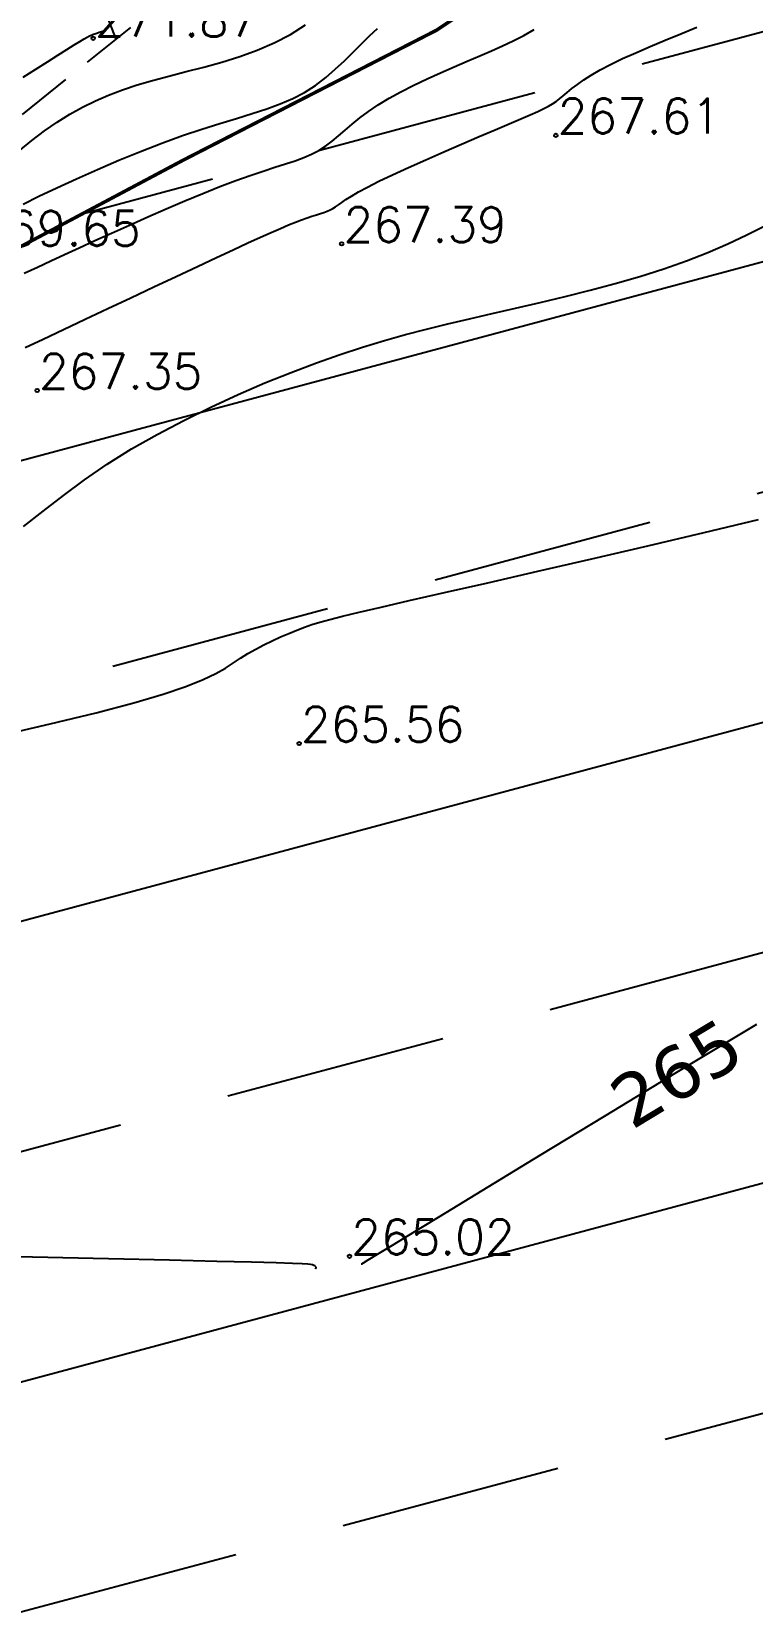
# Model space of a CAD drawing. Extents: x 524954 to 526204, y 9523489 to 9524010.
# Drawn here: x 525946.06 to 525966.65, y 9523627.59 to 9523672.69 of the extents above; entities that cross this region are included whole.
import ezdxf
from ezdxf.enums import TextEntityAlignment as Align

# ---------------------------------------------------------------- set-up
doc = ezdxf.new("R2010")
doc.units = 0
doc.header["$PDMODE"] = 33
doc.header["$PDSIZE"] = 0.1
doc.linetypes.add('ACAD_ISO12W100', pattern=[21, 12, -3, 0, -3, 0, -3])
doc.linetypes.add('CACHE2', pattern=[4.7625, 3.175, -1.5875])
for name, color, linetype in [('Bas_Talus', 40, 'CACHE2'), ('Bord Fleuve', 4, 'ACAD_ISO12W100'), ('CN_01_00', 3, 'Continuous'), ('CN_02_00', 4, 'Continuous'), ('CN_05_00', 6, 'Continuous'), ('CN_10_00', 1, 'Continuous'), ('Cotation Courbes de niveau', 7, 'Continuous'), ('Talus', 2, 'Continuous'), ('TopoAlt', 3, 'Continuous'), ('TOPOJIS', 7, 'Continuous')]:
    doc.layers.add(name, color=color, linetype=linetype)
doc.styles.add('Simplex 1.0', font='Simplex.shx', dxfattribs={"width": 0.99, "height": 1})
doc.styles.add('Verdana 1.0', font='verdana.ttf', dxfattribs={"width": 0.99, "height": 1})

# ---------------------------------------------------------------- blocks, each defined once
blk = doc.blocks.new('TCPOINT M')
at = {"color": 0}
blk.add_point((0, 0), dxfattribs=at)
at = {"layer": 'TopoAlt', "style": 'Simplex 1.0', "width": 0.99}
blk.add_attdef('ALT', (0.15, 0.15), '', height=1, dxfattribs=at)

msp = doc.modelspace()

# ---------------------------------------------------------------- hatches: boundary and pattern name
at = {"layer": 'Bord Fleuve', "ltscale": 0.5}
h = msp.add_hatch(dxfattribs=at)
h.set_pattern_fill('ANSI33', color=256, scale=2, angle=330, style=0)
h.paths.add_polyline_path([(526101.715, 9523771.778), (526101.498, 9523728.689), (526067.042, 9523702.1), (526048.223, 9523678.528), (526031.816, 9523676.184), (526027.837, 9523671.249), (526016.46, 9523661.911), (526012.684, 9523655.259), (526010.342, 9523652.337), (526009.349, 9523649.826), (526002.836, 9523644.901), (526001.359, 9523638.704), (525998.552, 9523634.868), (525992.641, 9523630.59), (525971.373, 9523621.771), (525946.333, 9523622.282), (525936.503, 9523619.892), (525930.695, 9523617.923), (525919.699, 9523615.395), (525895.841, 9523612.948), (525885.599, 9523613.628), (525875.196, 9523613.421), (525867.372, 9523614.558), (525859.164, 9523613.749), (525850.68, 9523611.584), (525842.877, 9523609.413), (525834.137, 9523605.724), (525821.783, 9523602.11), (525815.903, 9523600.185), (525796.184, 9523594.113), (525774.026, 9523585.199), (525767.099, 9523581.761), (525763.989, 9523580.32), (525760.33, 9523578.539), (525748.039, 9523572.413), (525744.059, 9523571.766), (525739.195, 9523569.005), (525726.381, 9523563.785), (525719.788, 9523561.814), (525707.248, 9523554.536), (525700.147, 9523552.212), (525692.212, 9523549.16), (525674.921, 9523545.702), (525662.522, 9523542.332), (525644.942, 9523541.016), (525635.899, 9523540.053), (525621.612, 9523536.522), (525609.298, 9523533.789), (525593.484, 9523529.477), (525590.482, 9523529.837), (525587.338, 9523528.188), (525575.413, 9523524.864), (525573.541, 9523524.376), (525537.559, 9523507.804), (525536.053, 9523507.312), (525509.961, 9523500.658), (525472.702, 9523501.018), (525453.195, 9523495.13), (525425.264, 9523493.316), (525409.725, 9523500.229), (525383.624, 9523517.145), (525374.857, 9523528.592), (525397.503, 9523550.219), (525408.728, 9523544.096), (525423.511, 9523536.311), (525445.736, 9523537.578), (525453.966, 9523539.782), (525464.454, 9523546.087), (525473.153, 9523547.827), (525482.046, 9523548.599), (525491.438, 9523548.246), (525499.251, 9523546.152), (525510.455, 9523545.914), (525524.182, 9523548.573), (525533.752, 9523550.446), (525539.312, 9523550.42), (525543.959, 9523554.529), (525548.966, 9523556.567), (525556.157, 9523559.482), (525565.701, 9523562.659), (525575.687, 9523565.927), (525586.045, 9523569.089), (525592.726, 9523570.833), (525599.232, 9523573.013), (525615.849, 9523577.326), (525625.16, 9523582.583), (525628.685, 9523586.517), (525632.523, 9523586.625), (525648.079, 9523583.088), (525655.429, 9523583.638), (525665.347, 9523586.334), (525670.505, 9523587.365), (525674.974, 9523592.31), (525681.363, 9523595.427), (525690.374, 9523596.897), (525696.726, 9523596.667), (525703.112, 9523600.372), (525712.502, 9523603.181), (525720.951, 9523606.622), (525729.973, 9523611.744), (525735.094, 9523612.577), (525741.896, 9523615.967), (525746.088, 9523618.007), (525749.05, 9523619.379), (525756.94, 9523623.296), (525766.831, 9523627.898), (525804.249, 9523638.101), (525817.576, 9523642.025), (525828.432, 9523644.919), (525839.805, 9523649.896), (525846.166, 9523651.166), (525855.839, 9523655.822), (525867.776, 9523655.711), (525877.503, 9523655.632), (525886.144, 9523654.198), (525894.786, 9523653.829), (525911.157, 9523655.506), (525918.652, 9523656.801), (525925.004, 9523658.249), (525933.183, 9523660.832), (525939.613, 9523663.374), (525944.509, 9523665.893), (525950.393, 9523669.022), (525957.623, 9523672.73), (525962.986, 9523676.276), (525970.165, 9523679.965), (525973.599, 9523682.924), (525976.261, 9523684.646), (525980.145, 9523686.246), (525987.591, 9523689.162), (525991.967, 9523692.966), (525998.543, 9523697.851), (526003.542, 9523703.73), (526012.581, 9523711.677), (526026.66, 9523716.709), (526030.85, 9523726.011), (526046.387, 9523740.613), (526052.355, 9523745.599), (526061.927, 9523759.011), (526073.275, 9523760.379), (526077.818, 9523761.95), (526083.981, 9523762.217)])
h.paths.add_polyline_path([(525512.661, 9523516.101), (525534.357, 9523523.257), (525535.319, 9523520.342), (525513.623, 9523513.186)], flags=24)
h.paths.add_polyline_path([(525743.331, 9523593.045), (525764.315, 9523602.078), (525765.529, 9523599.259), (525744.545, 9523590.226)], flags=24)
h.paths.add_polyline_path([(525983.194, 9523662.071), (526001.508, 9523675.73), (526003.343, 9523673.269), (525985.029, 9523659.611)], flags=24)

# ---------------------------------------------------------------- linework, layer by layer
at = {"layer": 'Bas_Talus', "ltscale": 0.5, "flags": 128}
msp.add_lwpolyline([(525868.339, 9523656.577), (525877.744, 9523655.063), (525886.609, 9523655.237), (525893.634, 9523654.739), (525901.314, 9523655.465), (525912.972, 9523656.796), (525918.781, 9523658.159), (525925.645, 9523660.086), (525933.631, 9523662.434), (525942.875, 9523667.301), (525945.639, 9523670.2), (525949.012, 9523672.905), (525956.673, 9523675.59), (525961.547, 9523678.515), (525971.16, 9523682.992), (525975.569, 9523685.823), (525979.78, 9523688.287)], dxfattribs=at)
at = {"layer": 'Bord Fleuve', "ltscale": 0.35, "flags": 128}
msp.add_lwpolyline([(525394.875, 9523547.688, 0.1, 0.1, 0), (525407.137, 9523541.702, 0.1, 0.1, 0), (525423.511, 9523536.311, 0.1, 0.1, 0), (525445.736, 9523537.578, 0.1, 0.1, 0), (525453.966, 9523539.782, 0.1, 0.1, 0), (525464.454, 9523546.087, 0.1, 0.1, 0), (525473.153, 9523547.827, 0.1, 0.1, 0), (525482.046, 9523548.599, 0.1, 0.1, 0), (525491.438, 9523548.246, 0.1, 0.1, 0), (525499.251, 9523546.152, 0.1, 0.1, 0), (525510.455, 9523545.914, 0.1, 0.1, 0), (525524.182, 9523548.573, 0.1, 0.1, 0), (525533.752, 9523550.446, 0.1, 0.1, 0), (525539.312, 9523550.42, 0.1, 0.1, 0), (525543.959, 9523554.529, 0.1, 0.1, 0), (525548.966, 9523556.567, 0.1, 0.1, 0), (525556.157, 9523559.482, 0.1, 0.1, 0), (525565.701, 9523562.659, 0.1, 0.1, 0), (525575.687, 9523565.927, 0.1, 0.1, 0), (525586.045, 9523569.089, 0.1, 0.1, 0), (525592.726, 9523570.833, 0.1, 0.1, 0), (525599.232, 9523573.013, 0.1, 0.1, 0), (525615.849, 9523577.326, 0.1, 0.1, 0), (525625.16, 9523582.583, 0.1, 0.1, 0), (525628.685, 9523586.517, 0.1, 0.1, 0), (525632.523, 9523586.625, 0.1, 0.1, 0), (525648.079, 9523583.088, 0.1, 0.1, 0), (525655.429, 9523583.638, 0.1, 0.1, 0), (525665.347, 9523586.334, 0.1, 0.1, 0), (525670.505, 9523587.365, 0.1, 0.1, 0), (525674.974, 9523592.31, 0.1, 0.1, 0), (525674.974, 9523592.31, 0.1, 0.1, 0), (525681.363, 9523595.427, 0.1, 0.1, 0), (525681.363, 9523595.427, 0.1, 0.1, 0), (525690.374, 9523596.897, 0.1, 0.1, 0), (525696.726, 9523596.667, 0.1, 0.1, 0), (525703.112, 9523600.372, 0.1, 0.1, 0), (525712.502, 9523603.181, 0.1, 0.1, 0), (525712.502, 9523603.181, 0.1, 0.1, 0), (525720.951, 9523606.622, 0.1, 0.1, 0), (525729.973, 9523611.744, 0.1, 0.1, 0), (525735.094, 9523612.577, 0.1, 0.1, 0), (525741.896, 9523615.967, 0.1, 0.1, 0), (525746.088, 9523618.007, 0.1, 0.1, 0), (525749.05, 9523619.379, 0.1, 0.1, 0), (525756.94, 9523623.296, 0.1, 0.1, 0), (525766.831, 9523627.898, 0.1, 0.1, 0), (525804.249, 9523638.101, 0.1, 0.1, 0), (525817.576, 9523642.025, 0.1, 0.1, 0), (525828.432, 9523644.919, 0.1, 0.1, 0), (525839.805, 9523649.896, 0.1, 0.1, 0), (525846.166, 9523651.166, 0.1, 0.1, 0), (525855.839, 9523655.822, 0.1, 0.1, 0), (525867.776, 9523655.711, 0.1, 0.1, 0), (525877.503, 9523655.632, 0.1, 0.1, 0), (525886.144, 9523654.198, 0.1, 0.1, 0), (525894.786, 9523653.829, 0.1, 0.1, 0), (525911.157, 9523655.506, 0.1, 0.1, 0), (525918.652, 9523656.801, 0.1, 0.1, 0), (525925.004, 9523658.249, 0.1, 0.1, 0), (525933.183, 9523660.832, 0.1, 0.1, 0), (525939.613, 9523663.374, 0.1, 0.1, 0), (525944.509, 9523665.893, 0.1, 0.1, 0), (525950.393, 9523669.022, 0.1, 0.1, 0), (525957.623, 9523672.73, 0.1, 0.1, 0), (525962.986, 9523676.276, 0.1, 0.1, 0), (525970.165, 9523679.965, 0.1, 0.1, 0), (525970.165, 9523679.965, 0.1, 0.1, 0), (525973.599, 9523682.924, 0.1, 0.1, 0), (525976.261, 9523684.646, 0.1, 0.1, 0), (525980.145, 9523686.246, 0.1, 0.1, 0), (525987.591, 9523689.162, 0.1, 0.1, 0), (525991.967, 9523692.966, 0.1, 0.1, 0), (525998.543, 9523697.851, 0.1, 0.1, 0), (526003.542, 9523703.73, 0.1, 0.1, 0), (526012.581, 9523711.677, 0.1, 0.1, 0), (526026.66, 9523716.709, 0.1, 0.1, 0), (526030.85, 9523726.011, 0.1, 0.1, 0), (526046.387, 9523740.613, 0.1, 0.1, 0), (526052.355, 9523745.599, 0.1, 0.1, 0), (526061.927, 9523759.011, 0.1, 0.1, 0), (526073.275, 9523760.379, 0.1, 0.1, 0), (526077.818, 9523761.95, 0.1, 0.1, 0), (526083.981, 9523762.217, 0.1, 0.1, 0), (526101.715, 9523771.778, 0, 0, 0)], format="xyseb", dxfattribs=at)
at = {"layer": 'CN_01_00', "flags": 128}
for points, elevation in [([(525945.704, 9523669.291), (525946.069, 9523669.585), (525946.435, 9523669.86), (525946.795, 9523670.109), (525947.154, 9523670.332), (525947.515, 9523670.533), (525947.883, 9523670.715), (525948.263, 9523670.879), (525948.658, 9523671.03), (525949.075, 9523671.169), (525949.517, 9523671.299), (525949.986, 9523671.424), (525950.477, 9523671.55), (525950.983, 9523671.68), (525951.495, 9523671.822), (525952.006, 9523671.98), (525952.508, 9523672.16), (525952.993, 9523672.368), (525953.454, 9523672.61), (525953.884, 9523672.887)], 271), ([(525945.851, 9523665.793), (525946.228, 9523665.969), (525946.61, 9523666.147), (525947.005, 9523666.33), (525947.421, 9523666.521), (525947.867, 9523666.724), (525948.347, 9523666.942), (525948.854, 9523667.169), (525949.378, 9523667.402), (525949.909, 9523667.633), (525950.436, 9523667.858), (525950.949, 9523668.071), (525951.438, 9523668.267), (525951.893, 9523668.44), (525952.305, 9523668.587), (525952.677, 9523668.71), (525953.012, 9523668.818), (525953.314, 9523668.913), (525953.586, 9523669.004), (525953.833, 9523669.094), (525954.058, 9523669.191), (525954.265, 9523669.299), (525954.458, 9523669.423), (525954.643, 9523669.563), (525954.827, 9523669.716), (525955.016, 9523669.879), (525955.218, 9523670.052), (525955.437, 9523670.231), (525955.682, 9523670.415), (525955.958, 9523670.602), (525956.27, 9523670.789), (525956.612, 9523670.976), (525956.977, 9523671.16), (525957.356, 9523671.34), (525957.742, 9523671.516), (525958.126, 9523671.686), (525958.502, 9523671.848), (525958.861, 9523672.001), (525959.197, 9523672.145), (525959.515, 9523672.286), (525959.82, 9523672.429), (525960.118, 9523672.581), (525960.416, 9523672.748)], 269), ([(525945.828, 9523658.562), (525946.391, 9523659.002), (525946.971, 9523659.451), (525947.578, 9523659.9), (525948.224, 9523660.344), (525948.917, 9523660.776), (525949.649, 9523661.194), (525950.407, 9523661.594), (525951.181, 9523661.973), (525951.959, 9523662.33), (525952.728, 9523662.661), (525953.478, 9523662.963), (525954.195, 9523663.235), (525954.873, 9523663.475), (525955.517, 9523663.686), (525956.137, 9523663.874), (525956.743, 9523664.043), (525957.343, 9523664.2), (525957.949, 9523664.348), (525958.568, 9523664.494), (525959.212, 9523664.641), (525959.886, 9523664.796), (525960.585, 9523664.959), (525961.299, 9523665.13), (525962.018, 9523665.311), (525962.733, 9523665.503), (525963.435, 9523665.705), (525964.115, 9523665.92), (525964.763, 9523666.147), (525965.373, 9523666.386), (525965.946, 9523666.635), (525966.487, 9523666.89), (525967.002, 9523667.146)], 267)]:
    msp.add_lwpolyline(points, dxfattribs=dict(at, elevation=elevation))
at = {"layer": 'CN_02_00', "flags": 128}
for points, elevation in [([(525945.82, 9523671.387), (525946.179, 9523671.617), (525946.514, 9523671.832), (525946.816, 9523672.023), (525947.073, 9523672.185), (525947.28, 9523672.313), (525947.44, 9523672.411), (525947.562, 9523672.483), (525947.651, 9523672.533), (525947.715, 9523672.567), (525947.762, 9523672.589), (525947.799, 9523672.604), (525947.832, 9523672.617), (525947.871, 9523672.631), (525947.922, 9523672.65), (525947.996, 9523672.673), (525948.101, 9523672.702)], 272), ([(525945.881, 9523663.671), (525946.396, 9523663.915), (525946.969, 9523664.186), (525947.589, 9523664.478), (525948.238, 9523664.784), (525948.9, 9523665.096), (525949.558, 9523665.406), (525950.196, 9523665.705), (525950.796, 9523665.987), (525951.343, 9523666.242), (525951.823, 9523666.465), (525952.239, 9523666.657), (525952.598, 9523666.821), (525952.907, 9523666.959), (525953.172, 9523667.075), (525953.4, 9523667.172), (525953.597, 9523667.252), (525953.771, 9523667.318), (525953.928, 9523667.374), (525954.069, 9523667.421), (525954.196, 9523667.461), (525954.31, 9523667.498), (525954.413, 9523667.532), (525954.507, 9523667.566), (525954.592, 9523667.603), (525954.67, 9523667.644), (525954.745, 9523667.692), (525954.824, 9523667.748), (525954.918, 9523667.817), (525955.038, 9523667.899), (525955.194, 9523667.998), (525955.395, 9523668.116), (525955.652, 9523668.255), (525955.976, 9523668.419), (525956.372, 9523668.607), (525956.826, 9523668.815), (525957.318, 9523669.035), (525957.831, 9523669.26), (525958.344, 9523669.482), (525958.84, 9523669.694), (525959.298, 9523669.889), (525959.701, 9523670.06), (525960.034, 9523670.202), (525960.303, 9523670.317), (525960.517, 9523670.412), (525960.688, 9523670.492), (525960.825, 9523670.563), (525960.938, 9523670.629), (525961.039, 9523670.696), (525961.137, 9523670.771), (525961.241, 9523670.857), (525961.358, 9523670.955), (525961.492, 9523671.064), (525961.648, 9523671.183), (525961.832, 9523671.313), (525962.047, 9523671.452), (525962.3, 9523671.6), (525962.595, 9523671.756), (525962.935, 9523671.92), (525963.314, 9523672.09), (525963.724, 9523672.266), (525964.157, 9523672.446), (525964.606, 9523672.631), (525965.062, 9523672.818)], 268), ([(525945.077, 9523652.579), (525946.592, 9523652.925), (525947.91, 9523653.244), (525948.981, 9523653.528), (525949.824, 9523653.777), (525950.472, 9523653.997), (525950.962, 9523654.192), (525951.328, 9523654.365), (525951.604, 9523654.523), (525951.826, 9523654.667), (525952.029, 9523654.804), (525952.241, 9523654.936), (525952.464, 9523655.064), (525952.696, 9523655.186), (525952.933, 9523655.302), (525953.17, 9523655.411), (525953.405, 9523655.512), (525953.634, 9523655.604), (525953.854, 9523655.687), (525954.066, 9523655.762), (525954.296, 9523655.834), (525954.577, 9523655.912), (525954.941, 9523656.004), (525955.418, 9523656.119), (525956.042, 9523656.264), (525956.844, 9523656.447), (525957.856, 9523656.678), (525959.095, 9523656.959), (525960.516, 9523657.284), (525962.059, 9523657.638), (525963.665, 9523658.011), (525965.274, 9523658.389), (525966.826, 9523658.761)], 266)]:
    msp.add_lwpolyline(points, dxfattribs=dict(at, elevation=elevation))
at = {"layer": 'CN_05_00', "elevation": 265, "flags": 128}
for points in [[(525966.762, 9523644.343), (525964.483, 9523642.972), (525962.416, 9523641.722), (525960.604, 9523640.622), (525959.088, 9523639.699), (525957.896, 9523638.974), (525957.001, 9523638.428), (525956.359, 9523638.038), (525955.929, 9523637.776), (525955.668, 9523637.617), (525955.534, 9523637.535), (525955.485, 9523637.505), (525955.478, 9523637.501)], [(525954.18, 9523637.371), (525954.18, 9523637.371), (525954.18, 9523637.371), (525954.18, 9523637.372), (525954.18, 9523637.374), (525954.181, 9523637.377), (525954.182, 9523637.381), (525954.183, 9523637.387), (525954.185, 9523637.394), (525954.187, 9523637.404), (525954.187, 9523637.416), (525954.184, 9523637.428), (525954.174, 9523637.442), (525954.156, 9523637.456), (525954.127, 9523637.469), (525954.085, 9523637.482), (525954.029, 9523637.494), (525953.947, 9523637.504), (525953.792, 9523637.514), (525953.51, 9523637.526), (525953.045, 9523637.54), (525952.343, 9523637.558), (525951.348, 9523637.582), (525950.005, 9523637.614), (525948.259, 9523637.653), (525946.084, 9523637.702), (525943.563, 9523637.759)]]:
    msp.add_lwpolyline(points, dxfattribs=at)
at = {"layer": 'CN_10_00', "elevation": 270, "flags": 128}
msp.add_lwpolyline([(525945.822, 9523667.769), (525946.271, 9523667.992), (525946.783, 9523668.236), (525947.344, 9523668.493), (525947.94, 9523668.756), (525948.555, 9523669.018), (525949.175, 9523669.271), (525949.785, 9523669.508), (525950.372, 9523669.721), (525950.923, 9523669.906), (525951.437, 9523670.067), (525951.916, 9523670.213), (525952.363, 9523670.349), (525952.779, 9523670.484), (525953.165, 9523670.625), (525953.525, 9523670.779), (525953.86, 9523670.954), (525954.171, 9523671.155), (525954.462, 9523671.378), (525954.736, 9523671.615), (525954.995, 9523671.86), (525955.242, 9523672.106), (525955.48, 9523672.347), (525955.712, 9523672.575), (525955.94, 9523672.785)], dxfattribs=at)
at = {"layer": 'Talus'}
msp.add_line((525947.785, 9523674.229), (525948.472, 9523672.472), dxfattribs=at)

# ---------------------------------------------------------------- block references
at = {"layer": 'TOPOJIS'}
ref = msp.add_blockref('TCPOINT M', (525947.822, 9523672.5, 271.87), dxfattribs=at)
ref.add_attrib('ALT', '271.87', (525947.872, 9523672.55, 271.87), dxfattribs={"layer": 'TopoAlt', "height": 1, "style": 'Simplex 1.0', "width": 0.99})
ref = msp.add_blockref('TCPOINT M', (525961.034, 9523669.729, 267.61), dxfattribs=at)
ref.add_attrib('ALT', '267.61', (525961.084, 9523669.779, 267.61), dxfattribs={"layer": 'TopoAlt', "height": 1, "style": 'Simplex 1.0', "width": 0.99})
ref = msp.add_blockref('TCPOINT M', (525954.918, 9523666.634, 267.39), dxfattribs=at)
ref.add_attrib('ALT', '267.39', (525954.968, 9523666.684, 267.39), dxfattribs={"layer": 'TopoAlt', "height": 1, "style": 'Simplex 1.0', "width": 0.99})
ref = msp.add_blockref('TCPOINT M', (525944.462, 9523666.527, 269.65), dxfattribs=at)
ref.add_attrib('ALT', '269.65', (525944.512, 9523666.577, 269.65), dxfattribs={"layer": 'TopoAlt', "height": 1, "style": 'Simplex 1.0', "width": 0.99})
ref = msp.add_blockref('TCPOINT M', (525946.222, 9523662.446, 267.35), dxfattribs=at)
ref.add_attrib('ALT', '267.35', (525946.272, 9523662.496, 267.35), dxfattribs={"layer": 'TopoAlt', "height": 1, "style": 'Simplex 1.0', "width": 0.99})
ref = msp.add_blockref('TCPOINT M', (525953.703, 9523652.366, 265.56), dxfattribs=at)
ref.add_attrib('ALT', '265.56', (525953.753, 9523652.416, 265.56), dxfattribs={"layer": 'TopoAlt', "height": 1, "style": 'Simplex 1.0', "width": 0.99})
ref = msp.add_blockref('TCPOINT M', (525955.14, 9523637.728, 265.02), dxfattribs=at)
ref.add_attrib('ALT', '265.02', (525955.19, 9523637.778, 265.02), dxfattribs={"layer": 'TopoAlt', "height": 1, "style": 'Simplex 1.0', "width": 0.99})

# ---------------------------------------------------------------- texts
at = {"layer": 'Cotation Courbes de niveau', "style": 'Verdana 1.0', "width": 0.99}
msp.add_text('265', height=1.5, rotation=31.1615, dxfattribs=at).set_placement((525964.475, 9523642.967, 265), align=Align.MIDDLE_CENTER)

doc.saveas('drawing.dxf')
